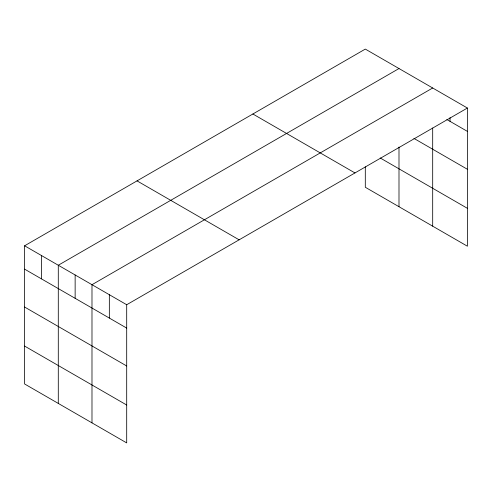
<?xml version="1.0" encoding="UTF-8"?>
<svg xmlns="http://www.w3.org/2000/svg" width="492" height="492" viewBox="0 0 492 492"><rect width="100%" height="100%" fill="white"/><g stroke="black" fill="none" stroke-linecap="round" stroke-linejoin="round"><path stroke-width="0.74" d="M432.689 128.012L432.689 226.172M24.6 245.791L126.696 304.733L126.696 442.911L24.6 383.969L24.6 245.791L365.304 49.089L467.4 108.031L467.4 246.209L365.304 187.267L365.304 166.8M398.994 68.542L58.29 265.243L58.29 403.422M432.689 87.994L91.986 284.696L91.986 422.874M126.696 304.733L467.4 108.031M446.828 119.507L467.4 131.382M413.895 138.387L467.4 169.273M380.205 157.975L467.4 208.319M252.87 113.996L354.966 172.944M137.034 180.878L239.13 239.825M24.6 269.136L126.696 328.084M24.6 307.033L126.696 365.98M24.6 346.073L126.696 405.021M450.045 117.594L450.045 121.358M398.994 147.053L398.994 206.72M109.341 294.714L109.341 318.066M75.141 274.966L75.141 298.318M41.445 255.514L41.445 278.866"/></g></svg>
